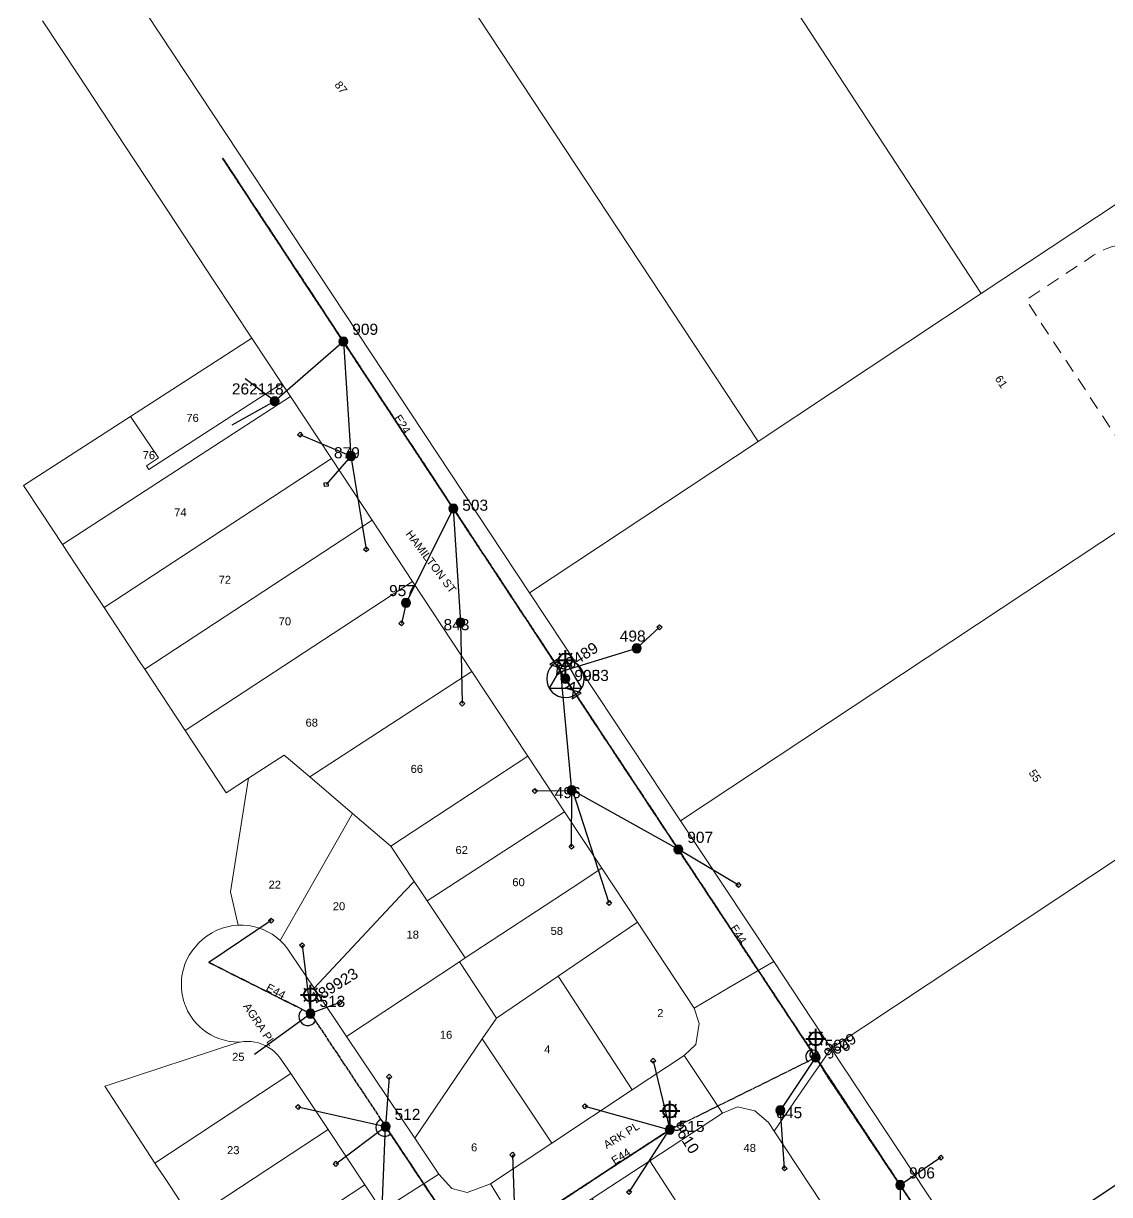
# Model space of a CAD drawing. Header units: metres. Extents: x 301970 to 303550, y 6271876 to 6273079.
# Drawn here: x 302146.5 to 302391, y 6272289.6 to 6272553.1 of the extents above; entities that cross this region are included whole.
import ezdxf
from ezdxf.enums import TextEntityAlignment as Align

# ---------------------------------------------------------------- set-up
doc = ezdxf.new("R2010")
doc.units = ezdxf.units.M
doc.linetypes.add('Cable Exist OH', pattern=[1, 1, 0])
doc.linetypes.add('IECLdasha', pattern=[5, 3, -2])
doc.layers.add('Cadastre Developer_SP_NEW', color=7, linetype='Continuous', lineweight=5)
doc.layers.add('Cadastre Land Parcels_SP_EXT', color=7, linetype='Continuous', lineweight=5, transparency=0.7)
doc.layers.add('Cadastre Roads_SP_EXT', color=7, linetype='Continuous', lineweight=5, transparency=0.7)
for name, color, linetype in [('Equip_LV_EXT', 7, 'Continuous'), ('Equip_SP_LV_EXT', 7, 'Continuous'), ('Equip_SP_SL_EXT', 7, 'Continuous'), ('Mains_HV_EXT', 7, 'Continuous'), ('Mains_LV_EXT', 7, 'Continuous'), ('Mains_SL_EXT', 7, 'Continuous'), ('Services_SP_EXT', 7, 'Continuous'), ('Sub_SP_TR_HV_LV_EXT', 7, 'Continuous'), ('SupportsOH_SP_TR_HV_LV_SL_EXT', 7, 'Continuous')]:
    doc.layers.add(name, color=color, linetype=linetype)
doc.layers.add('Features_HIDE', color=1, linetype='Continuous', plot=False)
doc.styles.add('iecARIAL', font='arial.ttf', dxfattribs={"height": 2})
doc.styles.add('POLE_LABEL', font='arial.ttf')
doc.styles.get("Standard").update_dxf_attribs({"font": 'arial.ttf'})

# ---------------------------------------------------------------- blocks, each defined once
blk = doc.blocks.new('SUB_POLE_EXT')
blk.add_wipeout([(0, 4.22), (0.42, 4.2), (0.83, 4.14), (1.21, 4.05), (1.62, 3.9), (1.99, 3.72), (2.35, 3.51), (2.68, 3.26), (2.99, 2.99), (3.28, 2.66), (3.52, 2.34), (3.76, 1.92), (3.9, 1.62), (4.04, 1.23), (4.18, 0.63), (4.22, 0), (4.18, -0.61), (4.06, -1.15), (3.9, -1.62), (3.58, -2.24), (3.22, -2.73), (2.97, -3.01), (2.68, -3.26), (2.36, -3.5), (2, -3.72), (1.64, -3.89), (1.25, -4.03), (0.82, -4.14), (0.42, -4.2), (0, -4.22), (-0.41, -4.2), (-0.8, -4.15), (-1.21, -4.05), (-1.62, -3.9), (-1.99, -3.73), (-2.35, -3.51), (-2.68, -3.26), (-2.96, -3.02), (-3.23, -2.72), (-3.51, -2.35), (-3.71, -2.01), (-3.91, -1.6), (-4.05, -1.21), (-4.16, -0.76), (-4.22, -0.14), (-4.21, 0.39), (-4.14, 0.83), (-4.03, 1.27), (-3.9, 1.63), (-3.71, 2.02), (-3.5, 2.37), (-3.28, 2.67), (-2.99, 2.99), (-2.68, 3.27), (-2.33, 3.52), (-1.98, 3.73), (-1.63, 3.9), (-1.2, 4.05), (-0.78, 4.15), (-0.4, 4.21)])
blk.add_line((2.16, 0.48), (2.16, 0.48, 0))
blk.add_lwpolyline([(-4.22, 0, 1), (4.22, 0, 1)], format="xyb", close=True)
blk.add_lwpolyline([(2.14, 0.52), (0, 4.22), (-3.66, -2.11), (3.66, -2.11)], close=True)
for tag, height, flags, p in [('ASSET_NUM', 2.5, 8, (2, 2)), ('STREET_CODE', 0.2, 9, (1.5, 0)), ('CONSTRUCTED_VOLTAGE', 0.2, 9, (1.5, -0.2)), ('OPERATING_VOLTAGE', 0.2, 9, (1.5, -0.6)), ('OPERATED_BY', 0.2, 9, (1.5, -0.8)), ('ORIENTATION', 0.2, 9, (1.5, -1.2)), ('OWNED_BY', 0.2, 9, (1.5, -1.4)), ('SECONDARY_VOLTAGE', 0.2, 9, (1.5, -1.6)), ('STATE', 0.2, 9, (1.5, -1.8)), ('SUBSTATION_TYPE', 0.2, 9, (1.5, -2)), ('NO_PHASES', 0.2, 9, (1.5, -0.4)), ('MAINTAINED_BY', 0.2, 9, (1.5, -1)), ('USAGE', 0.2, 9, (1.5, -2.2)), ('LEGEND', 0.2, 9, (1.5, -2.4)), ('LOCATION', 0.2, 9, (1.5, -2.6)), ('STREETNAME', 0.2, 9, (1.5, -2.8)), ('SUBURB', 0.2, 9, (1.5, -3)), ('Z', 0.2, 1, (1.5, -3.4)), ('NOTES', 0.2, 9, (1.5, -3.2))]:
    blk.add_attdef(tag, text='', height=height, dxfattribs=dict(flags=flags)).set_placement(p, align=Align.MIDDLE_LEFT)
blk = doc.blocks.new('LV_OH_LINKS_OPEN_EXT')
for p, q in [((-0.17, 4.97), (-0.17, 5.46)), ((0.17, 4.97), (0.17, 5.46)), ((-0.17, 3), (-0.17, 2.5)), ((0.17, 3), (0.17, 2.5))]:
    blk.add_line(p, q)
blk.add_lwpolyline([(0, 2.99, 1), (0, 4.98, 1)], format="xyb", close=True)
at = {"flags": 9}
for tag, p in [('ACTUAL_STATUS', (0, 0)), ('CONSTRUCTED_VOLTAGE', (0, -0.2)), ('OPERATING_VOLTAGE', (0, -0.6)), ('ORIENTATION', (0, -0.8)), ('OWNED_BY', (0, -1)), ('STATE', (0, -1.2)), ('SWITCH_TYPE', (0, -1.4)), ('NO_PHASES', (0, -0.4)), ('USAGE', (0, -1.6)), ('LEGEND', (0, -1.8)), ('NOTES', (0, -2))]:
    blk.add_attdef(tag, text='', height=0.2, dxfattribs=at).set_placement(p, align=Align.MIDDLE_LEFT)
at = {"flags": 1}
blk.add_attdef('Z', (0, 0), '', height=0.2, dxfattribs=at)
blk = doc.blocks.new('LV_OH_LINKS_DISTFUSE_EXT')
for p, q in [((0, 0), (0.96, 0)), ((3.84, 0), (4.8, 0))]:
    blk.add_line(p, q)
blk.add_lwpolyline([(3.84, -1.2), (3.84, 1.2), (0.96, -1.2), (0.96, 1.2)], close=True)
at = {"flags": 9}
for tag, p in [('ACTUAL_STATUS', (0, 0)), ('CONSTRUCTED_VOLTAGE', (0, -0.2)), ('OPERATING_VOLTAGE', (0, -0.6)), ('ORIENTATION', (0, -0.8)), ('OWNED_BY', (0, -1)), ('STATE', (0, -1.2)), ('SWITCH_TYPE', (0, -1.4)), ('NO_PHASES', (0, -0.4)), ('USAGE', (0, -1.6)), ('NOTES', (0, -1.8))]:
    blk.add_attdef(tag, text='', height=0.2, dxfattribs=at).set_placement(p, align=Align.MIDDLE_LEFT)
at = {"flags": 1}
blk.add_attdef('Z', (0, 0), '', height=0.2, dxfattribs=at)
blk = doc.blocks.new('SL_LANTERN_EXT')
at = {"lineweight": 40}
for p, q in [((-1.46, 5.68), (-1.06, 5.28)), ((0, 1.97), (0, 6.47)), ((1.46, 5.68), (1.06, 5.28)), ((-2.25, 4.22), (2.25, 4.22)), ((-1.46, 2.76), (-1.06, 3.16)), ((0, 0), (0, 2.72)), ((1.46, 2.76), (1.06, 3.16))]:
    blk.add_line(p, q, dxfattribs=at)
blk.add_circle((0, 4.22), 1.5, dxfattribs=at)
at = {"style": 'iecARIAL', "flags": 8}
blk.add_attdef('ASSET_NUM', (1.5, 1.5), '', height=2.5, dxfattribs=at)
for tag, p, height, flags in [('OPERATING_VOLTAGE', (0.98, -1.65), 0.2, 9), ('ORIENTATION', (0.98, -1.85), 0.2, 9), ('OWNED_BY', (0.98, -2.05), 0.2, 9), ('STATE', (0.98, -2.25), 0.2, 9), ('CONSTRUCTED_VOLTAGE', (0.98, -0.65), 0.2, 9), ('CONTROL_TYPE', (0.98, -0.85), 0.2, 9), ('LANTERN_PURPOSE', (0.98, -1.05), 0.2, 9), ('LANTERN_TYPE', (0.98, -1.25), 0.2, 9), ('NO_PHASES', (0.98, -1.45), 0.2, 9), ('USAGE', (0.98, -2.45), 0.2, 9), ('CEXIST', (0.98, -2.65), 0.2, 9), ('LNUMBER', (2.18, -3.25), 2.5, 8), ('CNEW', (0.98, -2.85), 0.2, 9), ('CNUMBER', (0.98, -3.05), 0.2, 9), ('CREMOVE', (0.98, -3.25), 0.2, 9), ('CREPLACE', (0.98, -3.45), 0.2, 9), ('LKINGHEIGHT', (0.98, -3.65), 0.2, 9), ('LBRACKET', (0.98, -3.85), 0.2, 9), ('LBRACKETVOCAB', (0.98, -4.05), 0.2, 9), ('LCATEGORY', (0.98, -4.25), 0.2, 9), ('LCHARGE1', (0.98, -4.45), 0.2, 9), ('LCHARGE1PERCENT', (0.98, -4.65), 0.2, 9), ('LCHARGE2', (0.98, -4.85), 0.2, 9), ('LCHARGE2PERCENT', (0.98, -5.05), 0.2, 9), ('LCHARGE3', (0.98, -5.25), 0.2, 9), ('LCHARGE3PERCENT', (0.98, -5.45), 0.2, 9), ('LEXIST', (0.98, -5.65), 0.2, 9), ('LLAMP', (0.98, -5.85), 0.2, 9), ('LLAMPVOCAB', (0.98, -6.05), 0.2, 9), ('LMAST', (0.98, -6.25), 0.2, 9), ('LMASTVOCAB', (0.98, -6.45), 0.2, 9), ('LNEW', (0.98, -6.65), 0.2, 9), ('LANTNUMBER', (0.98, -6.85), 0.2, 9), ('LOUTREACH', (0.98, -7.25), 0.2, 9), ('LOUTREACHVOCAB', (0.98, -7.45), 0.2, 9), ('LRATECODE', (0.98, -7.65), 0.2, 9), ('LREMOVE', (0.98, -7.85), 0.2, 9), ('LREPLACE', (0.98, -8.05), 0.2, 9), ('STREETNAME', (0.98, -9.25), 0.2, 9), ('SUBURB', (0.98, -9.45), 0.2, 1), ('LTYPE', (0.98, -8.25), 0.2, 9), ('LTYPEVOCAB', (0.98, -8.45), 0.2, 9), ('LEGEND', (0.98, -8.65), 0.2, 9), ('LOCATION', (0.98, -8.85), 0.2, 9), ('NOTES', (0.98, -9.05), 0.2, 9)]:
    blk.add_attdef(tag, p, '', height=height, dxfattribs=dict(flags=flags))
blk = doc.blocks.new('CCP_EXT')
at = {"flags": 9}
blk.add_attdef('NOTES', text='', height=0.2, dxfattribs=at).set_placement((0, -2), align=Align.MIDDLE_LEFT)
blk.add_wipeout([(0, 0.57), (0.57, 0), (0, -0.57), (-0.57, 0)])
blk.add_lwpolyline([(-0.57, 0), (0, 0.57), (0.57, 0), (0, -0.57), (-0.57, 0)])
at = {"flags": 1}
blk.add_attdef('Z', (0, 0), '', height=0.2, dxfattribs=at)
at = {"flags": 9}
for tag, p in [('CCP_TYPE', (0, 0)), ('CONSTRUCTED_VOLTAGE', (0, -0.2)), ('OPERATING_VOLTAGE', (0, -0.6)), ('ORIENTATION', (0, -0.8)), ('OWNED_BY', (0, -1)), ('STATE', (0, -1.8)), ('NO_PHASES', (0, -0.4)), ('USAGE', (0, -1.2)), ('LEGEND', (0, -1.4)), ('LIFE_SUPPORT', (0, -1.6))]:
    blk.add_attdef(tag, text='', height=0.2, dxfattribs=at).set_placement(p, align=Align.MIDDLE_LEFT)
blk = doc.blocks.new('POLE_EXT')
blk.add_hatch(color=256).paths.add_polyline_path([(-1, 0, 1), (1, 0, 1)])
blk.add_lwpolyline([(-1, 0, 1), (1, 0, 1)], format="xyb", close=True)
for tag, height, flags, p in [('pNumber', 2.5, 8, (-17.84, 2.07)), ('OWNED_BY', 0.2, 9, (1.35, -0.4)), ('SPECIAL_USE', 0.2, 9, (1.35, -0.8)), ('STATE', 0.2, 9, (1.35, -1)), ('cLV', 0.2, 9, (1.35, -1.4)), ('hDepth', 0.2, 9, (1.35, -1.6)), ('hDia', 0.2, 9, (1.35, -1.8)), ('cHV', 0.2, 9, (1.35, -2)), ('PARENT', 0.2, 9, (1.35, -0.6)), ('USAGE', 0.2, 9, (1.35, -1.2)), ('LBRACKET', 0.2, 9, (1.35, -2.2)), ('LExisting', 0.2, 9, (1.35, -2.4)), ('LANTNUMBER', 0.2, 9, (1.35, -2.6)), ('cLinedev', 0.2, 9, (1.35, -3.4)), ('pExisting', 0.2, 9, (1.35, -3.8)), ('pFooting', 0.2, 9, (1.35, -4.4)), ('pNew', 0.2, 9, (1.35, -4.6)), ('pRelocate', 0.2, 9, (1.35, -5)), ('pRemove', 0.2, 9, (1.35, -5.2)), ('LOther', 0.2, 9, (1.35, -2.8)), ('LRemove', 0.2, 9, (1.35, -3)), ('LEGEND', 0.2, 9, (1.35, -3.2)), ('LOCATION', 0.2, 9, (1.35, -3.6)), ('PFNUMBER', 0.2, 9, (1.35, -4)), ('NEWPFNUMBER', 0.2, 9, (1.35, -4.2)), ('pReplace', 0.2, 9, (1.35, -5.4)), ('pStay', 0.2, 9, (1.35, -5.6)), ('pType', 0.2, 9, (1.35, -5.8)), ('cspan', 0.2, 9, (1.35, -6)), ('STREETNAME', 0.2, 9, (1.35, -6.2)), ('SUBURB', 0.2, 9, (1.35, -6.4)), ('OPERATED_BY', 0.2, 9, (1.36, -7.01)), ('NOTES', 0.2, 9, (1.35, -6.6)), ('MAINTAINED_BY', 0.2, 9, (1.36, -6.81))]:
    blk.add_attdef(tag, text='', height=height, dxfattribs=dict(flags=flags)).set_placement(p, align=Align.MIDDLE_LEFT)
at = {"style": 'POLE_LABEL'}
for tag, height, flags, p in [('ASSET_NUM', 2.5, 8, (2, 2)), ('STRUCTURE_PLANT_NUMBER', 0.2, 9, (1.35, 0.03)), ('STREET_CODE', 0.2, 9, (1.35, -0.2))]:
    blk.add_attdef(tag, text='', height=height, dxfattribs=dict(at, flags=flags)).set_placement(p, align=Align.MIDDLE_LEFT)
at = {"flags": 1}
blk.add_attdef('Z', (1.35, -7.33), '', height=0.2, dxfattribs=at)

msp = doc.modelspace()

# ---------------------------------------------------------------- linework, layer by layer
at = {"layer": 'Cadastre Developer_SP_NEW', "linetype": 'IECLdasha', "flags": 128}
msp.add_lwpolyline([(302504.3, 6272352.46), (302502.88, 6272345.54), (302478.72, 6272329.63), (302372.19, 6272490.86), (302386.33, 6272500.23, -0.273585), (302405.54, 6272501.95), (302504.3, 6272352.46)], format="xyb", dxfattribs=at)
at = {"layer": 'Cadastre Land Parcels_SP_EXT', "linetype": 'Continuous'}
for points in [[(302414.01, 6272526.7), (302302.52, 6272694.72), (302251.7, 6272661.21), (302362.11, 6272492.34), (302414.01, 6272526.7)], [(302362.11, 6272492.34), (302251.7, 6272661.21), (302200.71, 6272627.55), (302311.87, 6272459.07), (302362.11, 6272492.34)], [(302311.87, 6272459.07), (302200.71, 6272627.55), (302155.73, 6272597.88), (302153.47, 6272586.8), (302260.47, 6272425.03), (302311.87, 6272459.07)], [(302304, 6272359.25), (302315.4, 6272342.03), (302328.32, 6272322.47), (302386.67, 6272361.19), (302506.04, 6272440.39), (302472.31, 6272491.43), (302294.45, 6272373.68), (302304, 6272359.25)], [(302204.68, 6272472.08), (302197.94, 6272482.28), (302170.65, 6272464.68), (302176.98, 6272455.33), (302174.25, 6272453.57), (302174.77, 6272452.74), (302204.68, 6272472.08)], [(302206.65, 6272469.19), (302204.68, 6272472.08), (302174.77, 6272452.74), (302174.25, 6272453.57), (302176.98, 6272455.33), (302170.65, 6272464.68), (302146.55, 6272449.14), (302150.52, 6272443.11), (302155.33, 6272435.84), (302206.65, 6272469.19)], [(302215.86, 6272455.2), (302206.65, 6272469.19), (302155.33, 6272435.84), (302159.78, 6272429.1), (302164.72, 6272421.67), (302215.86, 6272455.2)], [(302225.02, 6272441.35), (302215.86, 6272455.2), (302164.72, 6272421.67), (302172.94, 6272409.13), (302173.87, 6272407.8), (302225.02, 6272441.35)], [(302234.1, 6272427.52), (302225.02, 6272441.35), (302173.87, 6272407.8), (302182.98, 6272394.03), (302234.1, 6272427.52)], [(302247.48, 6272407.27), (302234.1, 6272427.52), (302182.98, 6272394.03), (302192.2, 6272380.02), (302197.24, 6272383.31), (302205.25, 6272388.5), (302211.02, 6272383.56), (302247.48, 6272407.27)], [(302260.05, 6272388.25), (302247.48, 6272407.27), (302211.02, 6272383.56), (302220.64, 6272375.33), (302229.27, 6272368), (302260.05, 6272388.25)], [(302211.02, 6272383.56), (302205.25, 6272388.5), (302197.24, 6272383.31), (302193.14, 6272357.69), (302193.3, 6272357.03), (302194.88, 6272350.24), (302196.03, 6272350.23), (302197.17, 6272350.11), (302198.3, 6272349.91), (302199.4, 6272349.61), (302200.47, 6272349.21), (302201.51, 6272348.73), (302202.5, 6272348.17), (302203.45, 6272347.52), (302204.33, 6272346.79), (302210.39, 6272357.39), (302220.64, 6272375.33), (302211.02, 6272383.56)], [(302235.93, 6272357.92), (302237.42, 6272355.7), (302241, 6272358.02), (302268.34, 6272375.75), (302260.05, 6272388.25), (302229.27, 6272368), (302234.5, 6272360.07), (302235.93, 6272357.92)], [(302229.27, 6272368), (302220.64, 6272375.33), (302210.39, 6272357.39), (302204.33, 6272346.79), (302205.26, 6272345.84), (302206.08, 6272344.8), (302206.8, 6272343.69), (302212.01, 6272336.02), (302232.42, 6272357.84), (302234.5, 6272360.07), (302229.27, 6272368)], [(302241, 6272358.02), (302237.42, 6272355.7), (302245.98, 6272342.84), (302270.02, 6272358.62), (302276.72, 6272363.02), (302268.34, 6272375.75), (302241, 6272358.02)], [(302252.99, 6272329.29), (302266.87, 6272338.75), (302284.73, 6272350.9), (302279.5, 6272358.82), (302276.72, 6272363.02), (302270.02, 6272358.62), (302245.98, 6272342.84), (302244.66, 6272341.97), (302252.99, 6272329.29)], [(302232.42, 6272357.84), (302212.01, 6272336.02), (302219.28, 6272325.16), (302244.66, 6272341.97), (302245.98, 6272342.84), (302237.42, 6272355.7), (302235.93, 6272357.92), (302234.5, 6272360.07), (302232.42, 6272357.84)], [(302295.25, 6272320.91), (302297.87, 6272323.37), (302298.6, 6272328.08), (302297.49, 6272331.56), (302284.73, 6272350.9), (302266.87, 6272338.75), (302283.56, 6272313.17), (302295.25, 6272320.91)], [(302252.99, 6272329.29), (302244.66, 6272341.97), (302219.28, 6272325.16), (302234.62, 6272302.27), (302249.81, 6272324.63), (302252.99, 6272329.29)], [(302283.56, 6272313.17), (302266.87, 6272338.75), (302252.99, 6272329.29), (302249.81, 6272324.63), (302265.49, 6272301.18), (302283.56, 6272313.17)], [(302265.49, 6272301.18), (302249.81, 6272324.63), (302234.62, 6272302.27), (302240.04, 6272294.21), (302242.98, 6272290.96), (302246.44, 6272290.04), (302251.63, 6272291.99), (302265.49, 6272301.18)], [(302206.73, 6272316.82), (302204.21, 6272320.51), (302203.67, 6272321.15), (302203.06, 6272321.73), (302202.42, 6272322.25), (302201.73, 6272322.72), (302200.99, 6272323.12), (302200.23, 6272323.45), (302199.44, 6272323.71), (302198.62, 6272323.9), (302197.8, 6272324.02), (302196.96, 6272324.05), (302196.13, 6272324.02), (302195.3, 6272323.91), (302195.05, 6272323.91), (302165.81, 6272314.28), (302164.86, 6272313.97), (302167.5, 6272309.94), (302176.16, 6272296.71), (302206.73, 6272316.82)], [(302184.45, 6272284.07), (302215.1, 6272304.25), (302206.73, 6272316.82), (302176.16, 6272296.71), (302179.47, 6272291.65), (302184.45, 6272284.07)], [(302315.49, 6272303.91), (302314.25, 6272305.8), (302311.16, 6272308.47), (302307.27, 6272309.36), (302303.88, 6272307.95), (302287.52, 6272297.23), (302303.16, 6272273.1), (302326.14, 6272287.78), (302315.49, 6272303.91)], [(302192.62, 6272271.54), (302223.37, 6272291.8), (302215.1, 6272304.25), (302184.45, 6272284.07), (302188.86, 6272277.28), (302192.62, 6272271.54)], [(302303.16, 6272273.1), (302287.52, 6272297.23), (302274.56, 6272288.69), (302287.44, 6272269.21), (302299.98, 6272250.16), (302303.16, 6272273.1)], [(302201.03, 6272258.71), (302231.96, 6272278.78), (302227.18, 6272286.02), (302223.37, 6272291.8), (302192.62, 6272271.54), (302197.99, 6272263.33), (302201.03, 6272258.71)]]:
    msp.add_lwpolyline(points, close=True, dxfattribs=at)
at = {"layer": 'Cadastre Land Parcels_SP_EXT'}
msp.add_lwpolyline([(302539.62, 6272389.57), (302506.04, 6272440.39), (302386.67, 6272361.19), (302328.32, 6272322.47), (302362.04, 6272271.52), (302500.88, 6272363.82), (302539.62, 6272389.57)], close=True, dxfattribs=at)
at = {"layer": 'Features_HIDE', "linetype": 'Continuous'}
msp.add_lwpolyline([(302362.04, 6272271.52), (302395.07, 6272221.58), (302421.49, 6272181.62), (302429.04, 6272170.21), (302466.05, 6272194.71), (302475.47, 6272200.96), (302485.75, 6272207.73), (302495.65, 6272214.29), (302506.02, 6272221.2), (302516.17, 6272227.96), (302526.43, 6272234.72), (302536.95, 6272241.68), (302546.87, 6272248.26), (302557, 6272254.93), (302567.27, 6272261.69), (302577.2, 6272268.26), (302588.19, 6272275.59), (302597.7, 6272281.94), (302606.98, 6272288.05), (302573.63, 6272338.9), (302556.5, 6272365.02), (302540.16, 6272389.93), (302500.88, 6272363.82), (302362.04, 6272271.52)], close=True, dxfattribs=at)
at = {"layer": 'Mains_LV_EXT', "linetype": 'Cable Exist OH'}
for points in [[(302191.38, 6272522.78), (302218.55, 6272481.54)], [(302218.55, 6272481.54), (302243.3, 6272443.96)], [(302211.16, 6272330.33), (302188.25, 6272341.85)], [(302292.01, 6272304.2), (302324.87, 6272320.46)], [(302324.87, 6272320.46), (302326.55, 6272317.66)], [(302343.86, 6272291.74), (302326.55, 6272317.66)], [(302253.77, 6272266.27), (302228.07, 6272304.9)], [(302370.59, 6272251.32), (302343.86, 6272291.74)]]:
    msp.add_lwpolyline(points, dxfattribs=at)
at = {"layer": 'Mains_LV_EXT', "linetype": 'Continuous'}
for points in [[(302209.33, 6272331.25, 1.229682), (302212.27, 6272328.66)], [(302323.76, 6272322.13, 0.617479), (302323.17, 6272319.42)], [(302226.98, 6272306.55, 1.145351), (302229.17, 6272303.24)]]:
    msp.add_lwpolyline(points, format="xyb", dxfattribs=at)
at = {"layer": 'Mains_SL_EXT', "linetype": 'Cable Exist OH'}
for points in [[(302188.25, 6272341.85), (302211.16, 6272330.33)], [(302292.01, 6272304.2), (302324.87, 6272320.46)]]:
    msp.add_lwpolyline(points, dxfattribs=at)
at = {"layer": 'Services_SP_EXT'}
for points in [[(302218.55, 6272481.54), (302203.11, 6272468.12)], [(302218.55, 6272481.54), (302220.26, 6272455.76)], [(302203.11, 6272468.12), (302196.43, 6272473.16)], [(302203.11, 6272468.12), (302193.47, 6272462.71)], [(302198.56, 6272321.19), (302211.16, 6272330.33)], [(302227.07, 6272281.13), (302228.07, 6272304.9)], [(302344.65, 6272267.08), (302343.86, 6272291.74)]]:
    msp.add_lwpolyline(points, dxfattribs=at)

# ---------------------------------------------------------------- block references
at = {"layer": 'Equip_SP_LV_EXT', "rotation": 29.92514000584223}
msp.add_blockref('LV_OH_LINKS_OPEN_EXT', (302326.5, 6272317.63), dxfattribs=at)
at = {"layer": 'Equip_SP_SL_EXT'}
ref = msp.add_blockref('SL_LANTERN_EXT', (302211.16, 6272330.33), dxfattribs=at)
ref.add_attrib('ASSET_NUM', '189923', dxfattribs={"layer": '0', "height": 2.5, "rotation": 32.0332, "style": 'iecARIAL'}).set_placement((302212.66, 6272331.83), align=Align.BOTTOM_LEFT)
ref = msp.add_blockref('SL_LANTERN_EXT', (302324.87, 6272320.46), dxfattribs=at)
ref.add_attrib('ASSET_NUM', '9609', dxfattribs={"layer": '0', "height": 2.5, "rotation": 32.4836, "style": 'iecARIAL'}).set_placement((302326.37, 6272321.96), align=Align.TOP_LEFT)
ref = msp.add_blockref('SL_LANTERN_EXT', (302292.01, 6272304.2), dxfattribs=at)
ref.add_attrib('ASSET_NUM', '9610', dxfattribs={"layer": '0', "height": 2.5, "rotation": 303.2208, "style": 'iecARIAL'}).set_placement((302293.51, 6272305.7), align=Align.MIDDLE_LEFT)
at = {"layer": 'Sub_SP_TR_HV_LV_EXT'}
ref = msp.add_blockref('SUB_POLE_EXT', (302268.53, 6272405.66), dxfattribs=at)
ref.add_attrib('ASSET_NUM', '9953', dxfattribs={"layer": '0', "height": 2.5}).set_placement((302270.53, 6272406.41), align=Align.MIDDLE_LEFT)
at = {"layer": 'SupportsOH_SP_TR_HV_LV_SL_EXT'}
ref = msp.add_blockref('POLE_EXT', (302218.55, 6272481.54), dxfattribs=at)
ref.add_attrib('ASSET_NUM', '909', dxfattribs={"layer": '0', "height": 2.5, "style": 'POLE_LABEL'}).set_placement((302220.55, 6272482.29), align=Align.BOTTOM_LEFT)
ref = msp.add_blockref('POLE_EXT', (302203.11, 6272468.12), dxfattribs=at)
ref.add_attrib('ASSET_NUM', '262118', dxfattribs={"layer": '0', "height": 2.5, "style": 'POLE_LABEL'}).set_placement((302205.11, 6272468.87), align=Align.BOTTOM_RIGHT)
ref = msp.add_blockref('POLE_EXT', (302220.26, 6272455.76), dxfattribs=at)
ref.add_attrib('ASSET_NUM', '879', dxfattribs={"layer": '0', "height": 2.5, "style": 'POLE_LABEL'}).set_placement((302222.26, 6272456.51), align=Align.MIDDLE_RIGHT)
ref = msp.add_blockref('POLE_EXT', (302243.3, 6272443.96), dxfattribs=at)
ref.add_attrib('ASSET_NUM', '503', dxfattribs={"layer": '0', "height": 2.5, "style": 'POLE_LABEL'}).set_placement((302245.3, 6272444.71), align=Align.MIDDLE_LEFT)
ref = msp.add_blockref('POLE_EXT', (302232.66, 6272422.74), dxfattribs=at)
ref.add_attrib('ASSET_NUM', '957', dxfattribs={"layer": '0', "height": 2.5, "style": 'POLE_LABEL'}).set_placement((302234.66, 6272423.49), align=Align.BOTTOM_RIGHT)
ref = msp.add_blockref('POLE_EXT', (302244.92, 6272418.33), dxfattribs=at)
ref.add_attrib('ASSET_NUM', '843', dxfattribs={"layer": '0', "height": 2.5, "style": 'POLE_LABEL'}).set_placement((302246.92, 6272419.08), align=Align.TOP_RIGHT)
ref = msp.add_blockref('POLE_EXT', (302284.58, 6272412.52), dxfattribs=at)
ref.add_attrib('ASSET_NUM', '498', dxfattribs={"layer": '0', "height": 2.5, "rotation": 0.0328, "style": 'POLE_LABEL'}).set_placement((302286.58, 6272413.27), align=Align.BOTTOM_RIGHT)
ref = msp.add_blockref('POLE_EXT', (302269.95, 6272380.54), dxfattribs=at)
ref.add_attrib('ASSET_NUM', '496', dxfattribs={"layer": '0', "height": 2.5, "style": 'POLE_LABEL'}).set_placement((302271.95, 6272381.29), align=Align.TOP_RIGHT)
ref = msp.add_blockref('POLE_EXT', (302293.94, 6272367.24), dxfattribs=at)
ref.add_attrib('ASSET_NUM', '907', dxfattribs={"layer": '0', "height": 2.5, "style": 'POLE_LABEL'}).set_placement((302295.94, 6272367.99), align=Align.BOTTOM_LEFT)
ref = msp.add_blockref('POLE_EXT', (302324.87, 6272320.46), dxfattribs=dict(at, rotation=359.946478523163))
ref.add_attrib('ASSET_NUM', '506', dxfattribs={"layer": '0', "height": 2.5, "rotation": 359.9358, "style": 'POLE_LABEL'}).set_placement((302326.87, 6272321.21), align=Align.BOTTOM_LEFT)
ref = msp.add_blockref('POLE_EXT', (302228.07, 6272304.9), dxfattribs=at)
ref.add_attrib('ASSET_NUM', '512', dxfattribs={"layer": '0', "height": 2.5, "style": 'POLE_LABEL'}).set_placement((302230.07, 6272305.65), align=Align.BOTTOM_LEFT)
ref = msp.add_blockref('POLE_EXT', (302316.91, 6272308.55), dxfattribs=at)
ref.add_attrib('ASSET_NUM', '845', dxfattribs={"layer": '0', "height": 2.5, "rotation": 359.7615, "style": 'POLE_LABEL'}).set_placement((302318.91, 6272309.3), align=Align.TOP_CENTER)
ref = msp.add_blockref('POLE_EXT', (302292.01, 6272304.2), dxfattribs=at)
ref.add_attrib('ASSET_NUM', '515', dxfattribs={"layer": '0', "height": 2.5, "rotation": 359.929, "style": 'POLE_LABEL'}).set_placement((302294.01, 6272304.95), align=Align.MIDDLE_LEFT)
ref = msp.add_blockref('POLE_EXT', (302343.86, 6272291.74), dxfattribs=at)
ref.add_attrib('ASSET_NUM', '906', dxfattribs={"layer": '0', "height": 2.5, "style": 'POLE_LABEL'}).set_placement((302345.86, 6272292.49), align=Align.BOTTOM_LEFT)

# ---------------------------------------------------------------- texts
at = {"layer": 'Cadastre Land Parcels_SP_EXT'}
for s, rotation, p in [('87', 307.0923, (302216.45, 6272539.27)), ('61', 303.4705, (302365.08, 6272473.18)), ('55', 303.4706, (302372.69, 6272384.5))]:
    msp.add_text(s, height=1.8, rotation=rotation, dxfattribs=at).set_placement(p)
for s, p in [('76', (302183.21, 6272463.45)), ('76', (302173.38, 6272455.07)), ('74', (302180.47, 6272442.2)), ('72', (302190.48, 6272427.03)), ('70', (302203.99, 6272417.68)), ('68', (302210.04, 6272394.89)), ('66', (302233.69, 6272384.48)), ('62', (302243.79, 6272366.24)), ('22', (302201.71, 6272358.43)), ('60', (302256.58, 6272358.99)), ('20', (302216.17, 6272353.58)), ('18', (302232.77, 6272347.19)), ('58', (302265.19, 6272348.03)), ('2', (302289.2, 6272329.54)), ('16', (302240.27, 6272324.66)), ('4', (302263.74, 6272321.4)), ('25', (302193.51, 6272319.7)), ('6', (302247.29, 6272299.32)), ('48', (302308.61, 6272299.2)), ('23', (302192.38, 6272298.7))]:
    msp.add_text(s, height=1.8, dxfattribs=at).set_placement(p)
at = {"layer": 'Cadastre Roads_SP_EXT'}
for s, rotation, p in [('HAMILTON ST', 307.079, (302232.47, 6272438.2)), ('AGRA PL', 303.5477, (302195.92, 6272331.97)), ('ARK PL', 31.7762, (302277.8, 6272299.82))]:
    msp.add_text(s, height=1.8, rotation=rotation, dxfattribs=at).set_placement(p)
at = {"layer": 'Mains_LV_EXT'}
for s, rotation, p in [('E24', 302.3378, (302229.88, 6272464.36)), ('E44', 302.3379, (302305.51, 6272349.61)), ('E44', 332.3748, (302200.96, 6272335.59)), ('E44', 32.0332, (302279.59, 6272296.27))]:
    msp.add_text(s, height=1.8, rotation=rotation, dxfattribs=at).set_placement(p)

# ---------------------------------------------------------------- next in the draw order: linework, layer by layer
at = {"layer": 'Cadastre Land Parcels_SP_EXT', "linetype": 'Continuous'}
msp.add_lwpolyline([(302472.31, 6272491.43), (302438.4, 6272542.74), (302414.01, 6272526.7), (302362.11, 6272492.34), (302311.87, 6272459.07), (302260.47, 6272425.03), (302294.45, 6272373.68), (302472.31, 6272491.43)], close=True, dxfattribs=at)
at = {"layer": 'Mains_LV_EXT', "linetype": 'Cable Exist OH'}
msp.add_lwpolyline([(302243.3, 6272443.96), (302268.53, 6272405.66)], dxfattribs=at)
at = {"layer": 'Services_SP_EXT'}
msp.add_lwpolyline([(302269.95, 6272380.54), (302267.47, 6272407.27)], dxfattribs=at)

# ---------------------------------------------------------------- next in the draw order: block references
at = {"layer": 'Equip_LV_EXT'}
for p, rotation in [((302268.11, 6272406.3), 123.3753574821166), ((302268.96, 6272405.01), 303.4719721551185)]:
    msp.add_blockref('LV_OH_LINKS_DISTFUSE_EXT', p, dxfattribs=dict(at, rotation=rotation))
at = {"layer": 'Equip_SP_SL_EXT'}
ref = msp.add_blockref('SL_LANTERN_EXT', (302268.53, 6272405.66), dxfattribs=at)
ref.add_attrib('ASSET_NUM', '9489', dxfattribs={"layer": '0', "height": 2.5, "rotation": 32.4257, "style": 'iecARIAL'}).set_placement((302270.03, 6272407.16), align=Align.BOTTOM_LEFT)
at = {"layer": 'Services_SP_EXT'}
for p in [(302208.8, 6272460.57), (302223.69, 6272434.76), (302231.62, 6272418.12), (302245.29, 6272400.1), (302269.93, 6272367.87), (302307.45, 6272359.24), (302278.36, 6272355.18), (302202.3, 6272351.24), (302209.25, 6272345.7), (302217.74, 6272332.84), (302288.27, 6272319.73), (302228.86, 6272316.09), (302208.35, 6272309.34), (302272.91, 6272309.48), (302256.6, 6272298.55), (302353, 6272297.9), (302216.87, 6272296.52), (302317.84, 6272295.51), (302282.86, 6272290.17)]:
    msp.add_blockref('CCP_EXT', p, dxfattribs=at)
at = {"layer": 'Services_SP_EXT', "rotation": 48.89866722216696}
msp.add_blockref('CCP_EXT', (302214.69, 6272449.36), dxfattribs=at)
at = {"layer": 'SupportsOH_SP_TR_HV_LV_SL_EXT'}
ref = msp.add_blockref('POLE_EXT', (302268.53, 6272405.66), dxfattribs=at)
ref.add_attrib('ASSET_NUM', '908', dxfattribs={"layer": '0', "height": 2.5, "style": 'POLE_LABEL'}).set_placement((302270.53, 6272406.41), align=Align.MIDDLE_LEFT)

# ---------------------------------------------------------------- next in the draw order: linework, layer by layer
at = {"layer": 'Cadastre Roads_SP_EXT', "linetype": 'Continuous'}
for points in [[(302204.33, 6272346.79), (302203.45, 6272347.52), (302202.5, 6272348.17), (302201.51, 6272348.73), (302200.47, 6272349.21), (302199.4, 6272349.61), (302198.3, 6272349.91), (302197.17, 6272350.11), (302196.03, 6272350.23), (302194.88, 6272350.24), (302193.65, 6272350.11), (302192.44, 6272349.87), (302191.24, 6272349.52), (302190.09, 6272349.06), (302188.99, 6272348.49), (302187.93, 6272347.83), (302186.95, 6272347.07), (302186.04, 6272346.23), (302185.21, 6272345.3), (302184.5, 6272344.41), (302183.88, 6272343.46), (302183.35, 6272342.46), (302182.9, 6272341.42), (302182.55, 6272340.34), (302182.3, 6272339.23), (302182.14, 6272338.11), (302182.09, 6272336.97), (302182.14, 6272335.84), (302182.28, 6272334.71), (302182.52, 6272333.61), (302182.6, 6272333.29), (302182.78, 6272332.69), (302182.9, 6272332.37), (302182.99, 6272332.1), (302183.23, 6272331.52), (302183.51, 6272330.95), (302184.04, 6272330), (302184.66, 6272329.09), (302185.35, 6272328.24), (302186.11, 6272327.46), (302186.93, 6272326.74), (302187.82, 6272326.09), (302188.75, 6272325.52), (302189.73, 6272325.03), (302190.75, 6272324.63), (302191.8, 6272324.31), (302192.87, 6272324.08), (302193.96, 6272323.95), (302195.05, 6272323.91), (302195.3, 6272323.91), (302196.13, 6272324.02), (302196.96, 6272324.05), (302197.8, 6272324.02), (302198.62, 6272323.9), (302199.44, 6272323.71), (302200.23, 6272323.45), (302200.99, 6272323.12), (302201.73, 6272322.72), (302202.42, 6272322.25), (302203.06, 6272321.73), (302203.67, 6272321.15), (302204.21, 6272320.51), (302206.73, 6272316.82), (302215.1, 6272304.25), (302223.37, 6272291.8), (302227.18, 6272286.02), (302233.66, 6272290.14), (302240.04, 6272294.21), (302234.62, 6272302.27), (302219.28, 6272325.16), (302212.01, 6272336.02), (302206.8, 6272343.69), (302206.08, 6272344.8), (302205.26, 6272345.84), (302204.33, 6272346.79)], [(302362.04, 6272271.52), (302328.32, 6272322.47), (302321.75, 6272312.96), (302315.49, 6272303.91), (302326.14, 6272287.78), (302335.54, 6272273.56), (302344.06, 6272260.74), (302356.58, 6272241.87), (302369.07, 6272222.96), (302377.37, 6272210.37), (302386.71, 6272196.27), (302395.96, 6272182.3), (302403.74, 6272170.5), (302411.88, 6272175.6), (302421.49, 6272181.62), (302395.07, 6272221.58), (302362.04, 6272271.52)], [(302303.88, 6272307.95), (302300.23, 6272313.44), (302295.25, 6272320.91), (302283.56, 6272313.17), (302265.49, 6272301.18), (302251.63, 6272291.99), (302256.19, 6272284.66), (302259.73, 6272278.96), (302274.56, 6272288.69), (302287.52, 6272297.23), (302303.88, 6272307.95)]]:
    msp.add_lwpolyline(points, close=True, dxfattribs=at)
at = {"layer": 'Mains_HV_EXT', "linetype": 'Cable Exist OH'}
for points in [[(302268.53, 6272405.66), (302191.38, 6272522.78)], [(302370.59, 6272251.32), (302268.53, 6272405.66)]]:
    msp.add_lwpolyline(points, dxfattribs=at)
at = {"layer": 'Mains_LV_EXT', "linetype": 'Cable Exist OH'}
for points in [[(302268.53, 6272405.66), (302293.94, 6272367.24)], [(302293.94, 6272367.24), (302324.87, 6272320.46)], [(302211.16, 6272330.33), (302228.07, 6272304.9)], [(302257.24, 6272281.44), (302292.01, 6272304.2)]]:
    msp.add_lwpolyline(points, dxfattribs=at)
at = {"layer": 'Mains_SL_EXT', "linetype": 'Cable Exist OH'}
for points in [[(302268.53, 6272405.66), (302243.3, 6272443.96), (302218.55, 6272481.54), (302191.38, 6272522.78)], [(302268.53, 6272405.66), (302293.94, 6272367.24), (302324.87, 6272320.46)], [(302211.16, 6272330.33), (302228.07, 6272304.9), (302253.77, 6272266.27)], [(302324.87, 6272320.46), (302343.86, 6272291.74), (302370.59, 6272251.32)], [(302292.01, 6272304.2), (302257.24, 6272281.44)]]:
    msp.add_lwpolyline(points, dxfattribs=at)
at = {"layer": 'Services_SP_EXT'}
for points in [[(302220.26, 6272455.76), (302208.8, 6272460.57)], [(302220.26, 6272455.76), (302214.69, 6272449.36)], [(302220.26, 6272455.76), (302223.69, 6272434.76)], [(302243.3, 6272443.96), (302232.66, 6272422.74), (302231.62, 6272418.12)], [(302243.3, 6272443.96), (302244.92, 6272418.33), (302245.29, 6272400.1)], [(302269.93, 6272367.87), (302269.95, 6272380.54)], [(302307.45, 6272359.24), (302294.12, 6272367.16), (302270.02, 6272380.59), (302269.96, 6272380.62)], [(302278.36, 6272355.18), (302270.23, 6272380.44)], [(302202.3, 6272351.24), (302188.25, 6272341.85)], [(302209.25, 6272345.7), (302211.16, 6272330.33)], [(302217.74, 6272332.84), (302211.16, 6272330.33)], [(302288.27, 6272319.73), (302292.01, 6272304.2)], [(302317.84, 6272295.51), (302316.91, 6272308.55), (302324.87, 6272320.46)], [(302228.86, 6272316.09), (302228.07, 6272304.9)], [(302208.35, 6272309.34), (302228.07, 6272304.9)], [(302272.91, 6272309.48), (302292.01, 6272304.2)], [(302216.87, 6272296.52), (302228.07, 6272304.9)], [(302282.86, 6272290.17), (302291.94, 6272304.22)], [(302256.6, 6272298.55), (302257.24, 6272281.44)], [(302353.04, 6272297.98), (302343.86, 6272291.74)]]:
    msp.add_lwpolyline(points, dxfattribs=at)

# ---------------------------------------------------------------- next in the draw order: block references
for p in [(302289.7, 6272417.25), (302261.64, 6272380.41)]:
    msp.add_blockref('CCP_EXT', p, dxfattribs=at)
at = {"layer": 'SupportsOH_SP_TR_HV_LV_SL_EXT'}
ref = msp.add_blockref('POLE_EXT', (302211.16, 6272330.33), dxfattribs=at)
ref.add_attrib('ASSET_NUM', '513', dxfattribs={"layer": '0', "height": 2.5, "rotation": 0.0168, "style": 'POLE_LABEL'}).set_placement((302213.16, 6272331.08), align=Align.BOTTOM_LEFT)

# ---------------------------------------------------------------- next in the draw order: linework, layer by layer
at = {"layer": 'Cadastre Roads_SP_EXT', "linetype": 'Continuous'}
msp.add_lwpolyline([(302150.82, 6272553.66), (302158.92, 6272541.43), (302169.27, 6272525.74), (302179.17, 6272510.71), (302189.41, 6272495.2), (302197.94, 6272482.28), (302204.68, 6272472.08), (302206.65, 6272469.19), (302215.86, 6272455.21), (302225.02, 6272441.35), (302234.1, 6272427.52), (302247.48, 6272407.27), (302260.05, 6272388.25), (302268.34, 6272375.75), (302276.72, 6272363.02), (302279.5, 6272358.82), (302284.73, 6272350.9), (302297.49, 6272331.56), (302305.63, 6272336.32), (302305.63, 6272336.32), (302315.4, 6272342.03), (302304, 6272359.24), (302294.45, 6272373.68), (302260.47, 6272425.03), (302153.47, 6272586.8)], dxfattribs=at)
at = {"layer": 'Services_SP_EXT'}
for points in [[(302267.47, 6272407.27), (302284.58, 6272412.52), (302289.7, 6272417.25)], [(302261.64, 6272380.41), (302269.95, 6272380.54)]]:
    msp.add_lwpolyline(points, dxfattribs=at)

doc.saveas('drawing.dxf')
